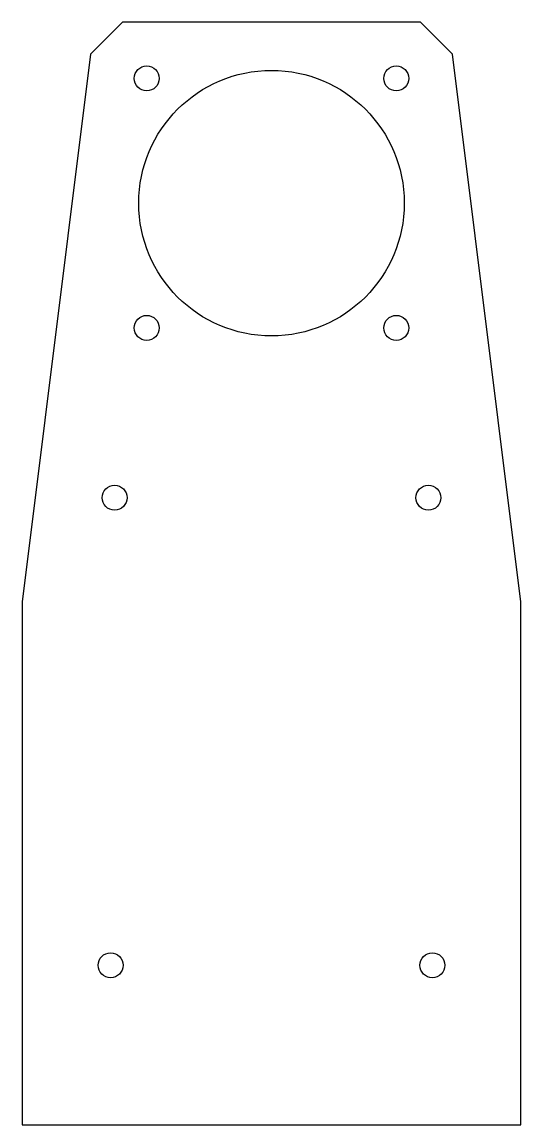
# Model space of a CAD drawing. Header units: millimetres. Extents: x -31 to 31, y -115 to 23.
import ezdxf

# ---------------------------------------------------------------- set-up
doc = ezdxf.new("R2010")
doc.units = ezdxf.units.MM
doc.layers.get('0').update_dxf_attribs({"linetype": 'CONTINUOUS'})

msp = doc.modelspace()

# ---------------------------------------------------------------- linework, layer by layer
msp.add_lwpolyline([(22.5, 18.5), (18.5, 22.5), (-18.5, 22.5), (-22.5, 18.5), (-31, -49.56), (-31, -114.54), (31, -114.54), (31, -49.56)], close=True)
for centre, radius in [((-15.5, 15.5), 1.55), ((0, 0), 16.5), ((15.5, 15.5), 1.55), ((-15.5, -15.5), 1.55), ((15.5, -15.5), 1.55), ((-19.5, -36.6), 1.55), ((19.5, -36.6), 1.55), ((-20, -94.7), 1.55), ((20, -94.7), 1.55)]:
    msp.add_circle(centre, radius)

doc.saveas('drawing.dxf')
